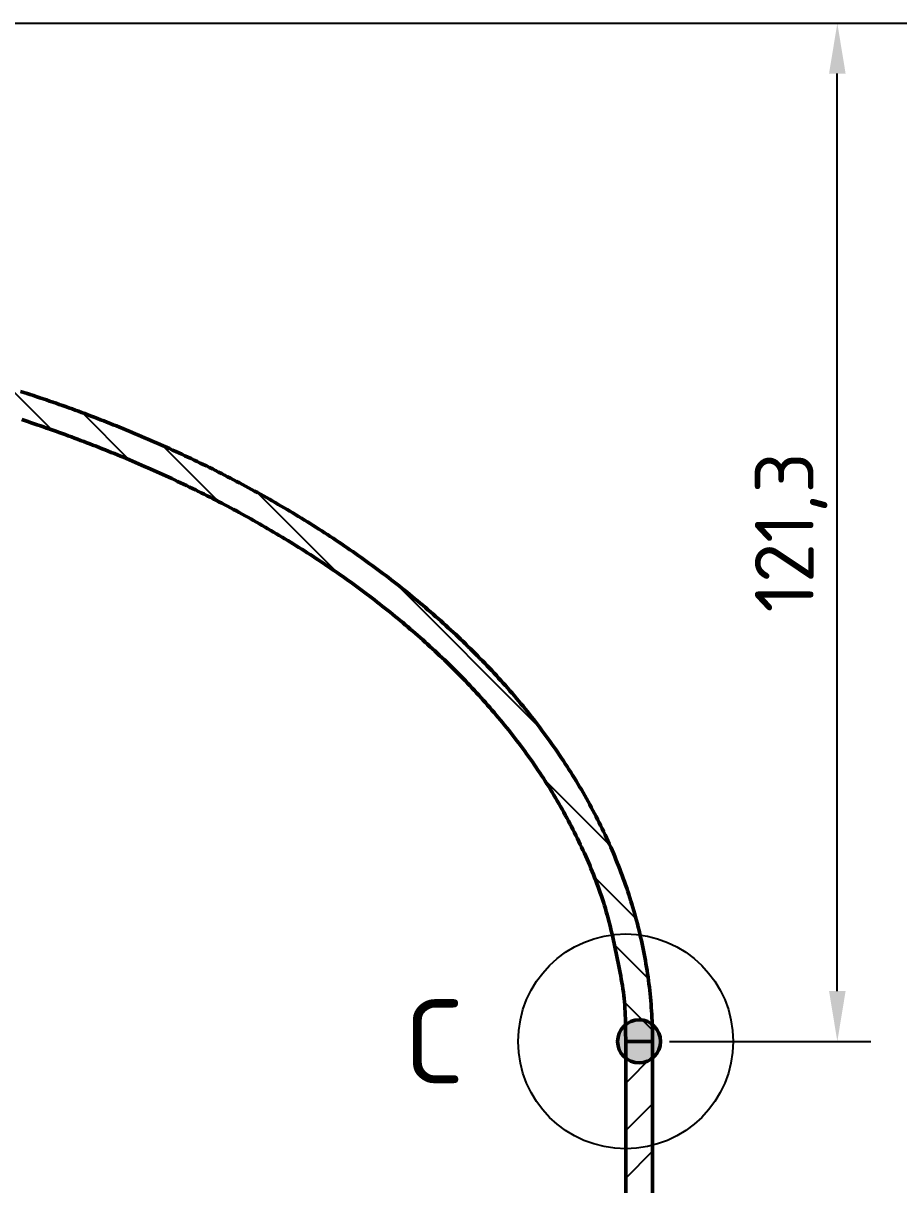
# Model space of a CAD drawing. Header units: millimetres. Extents: x 0 to 594, y 0 to 420.
# Drawn here: x 151.3 to 203.4, y 291.4 to 360.6 of the extents above; entities that cross this region are included whole.
import ezdxf
from ezdxf.enums import TextEntityAlignment as Align

# ---------------------------------------------------------------- set-up
doc = ezdxf.new("R2010")
doc.units = ezdxf.units.MM
for name, color, linetype, lineweight in [('01-VISIBLE', 7, 'CONTINUOUS', 50), ('04-COTA', 3, 'CONTINUOUS', 25), ('05-RAYADO', 8, 'CONTINUOUS', 25), ('06-TEXTO', 7, 'CONTINUOUS', 25), ('08-FINA', 5, 'CONTINUOUS', 25)]:
    doc.layers.add(name, color=color, linetype=linetype, lineweight=lineweight)
doc.styles.add('ISO3098', font='isocpeur.ttf')
doc.dimstyles.new('FLAMA-ISO', dxfattribs={"dimtxt": 3.5, "dimasz": 3, "dimexe": 2, "dimexo": 1, "dimgap": 1, "dimtad": 1, "dimdec": 1, "dimtxsty": 'ISO3098', "dimcen": 2.5, "dimclrd": 3, "dimclre": 3, "dimclrt": 3, "dimazin": 3, "dimtfac": 1, "dimtmove": 0, "dimatfit": 3, "dimlwd": 25, "dimlwe": 25})

msp = doc.modelspace()

# ---------------------------------------------------------------- hatches: boundary and pattern name
at = {"layer": '05-RAYADO'}
h = msp.add_hatch(dxfattribs=at)
h.set_pattern_fill('ANSI31', scale=0.62992, angle=90)
h.paths.add_polyline_path([(128.355, 343.075), (128.556, 343.059), (128.758, 343.043), (128.959, 343.026), (129.161, 343.01), (129.362, 342.994), (129.564, 342.977), (129.765, 342.961), (129.967, 342.944), (130.168, 342.928), (130.37, 342.911), (130.571, 342.894), (130.773, 342.877), (130.974, 342.86), (131.175, 342.843), (131.377, 342.826), (131.578, 342.808), (131.779, 342.791), (131.981, 342.773), (132.182, 342.755), (132.383, 342.736), (132.585, 342.717), (132.786, 342.698), (132.987, 342.678), (133.188, 342.657), (133.389, 342.635), (133.59, 342.61), (133.79, 342.582), (133.989, 342.546), (134.183, 342.491), (134.377, 342.433), (134.573, 342.387), (134.772, 342.348), (134.97, 342.311), (135.17, 342.276), (135.369, 342.242), (135.568, 342.208), (135.768, 342.175), (135.967, 342.143), (136.167, 342.11), (136.366, 342.078), (136.566, 342.046), (136.765, 342.014), (136.965, 341.982), (137.164, 341.95), (137.364, 341.918), (137.564, 341.886), (137.763, 341.854), (137.963, 341.822), (138.162, 341.789), (138.362, 341.757), (138.561, 341.724), (138.761, 341.691), (138.96, 341.658), (139.159, 341.624), (139.359, 341.591), (139.558, 341.557), (139.757, 341.522), (139.956, 341.487), (140.155, 341.452), (140.354, 341.416), (140.553, 341.38), (140.752, 341.343), (140.95, 341.306), (141.149, 341.268), (141.347, 341.229), (141.546, 341.19), (141.744, 341.15), (141.942, 341.109), (142.14, 341.068), (142.337, 341.026), (142.535, 340.984), (142.733, 340.941), (142.93, 340.897), (143.127, 340.852), (143.324, 340.807), (143.521, 340.761), (143.718, 340.715), (143.914, 340.668), (144.111, 340.62), (144.307, 340.572), (144.503, 340.523), (144.699, 340.473), (144.895, 340.423), (145.091, 340.373), (145.286, 340.322), (145.482, 340.27), (145.677, 340.219), (145.872, 340.166), (146.068, 340.114), (146.263, 340.061), (146.458, 340.008), (146.653, 339.955), (146.847, 339.901), (147.042, 339.847), (147.237, 339.793), (147.432, 339.738), (147.626, 339.684), (147.821, 339.628), (148.015, 339.573), (148.209, 339.517), (148.404, 339.461), (148.598, 339.405), (148.792, 339.349), (148.986, 339.292), (149.18, 339.234), (149.373, 339.177), (149.567, 339.119), (149.761, 339.06), (149.954, 339.001), (150.147, 338.942), (150.34, 338.883), (150.533, 338.823), (150.726, 338.763), (150.919, 338.702), (151.112, 338.641), (151.304, 338.579), (151.497, 338.517), (151.689, 338.455), (151.881, 338.392), (152.073, 338.328), (152.265, 338.264), (152.456, 338.2), (152.648, 338.135), (152.839, 338.069), (153.03, 338.004), (153.221, 337.937), (153.412, 337.87), (153.602, 337.803), (153.793, 337.735), (153.983, 337.667), (154.173, 337.598), (154.363, 337.529), (154.553, 337.459), (154.742, 337.389), (154.932, 337.318), (155.121, 337.247), (155.31, 337.175), (155.499, 337.103), (155.687, 337.031), (155.876, 336.957), (156.064, 336.884), (156.252, 336.81), (156.44, 336.736), (156.628, 336.661), (156.815, 336.585), (157.003, 336.509), (157.19, 336.433), (157.377, 336.356), (157.564, 336.279), (157.75, 336.202), (157.937, 336.124), (158.123, 336.045), (158.309, 335.966), (158.495, 335.887), (158.681, 335.807), (158.866, 335.727), (159.052, 335.646), (159.237, 335.565), (159.422, 335.483), (159.606, 335.401), (159.791, 335.318), (159.975, 335.235), (160.159, 335.151), (160.343, 335.067), (160.526, 334.983), (160.71, 334.898), (160.893, 334.812), (161.076, 334.726), (161.259, 334.64), (161.441, 334.553), (161.623, 334.466), (161.805, 334.378), (161.987, 334.289), (162.169, 334.2), (162.35, 334.111), (162.531, 334.021), (162.712, 333.931), (162.892, 333.84), (163.073, 333.748), (163.253, 333.656), (163.432, 333.564), (163.612, 333.471), (163.791, 333.378), (163.97, 333.284), (164.149, 333.189), (164.327, 333.094), (164.506, 332.999), (164.683, 332.903), (164.861, 332.806), (165.038, 332.709), (165.215, 332.612), (165.392, 332.514), (165.569, 332.415), (165.745, 332.316), (165.921, 332.217), (166.096, 332.117), (166.272, 332.016), (166.447, 331.915), (166.621, 331.813), (166.796, 331.711), (166.97, 331.608), (167.144, 331.505), (167.317, 331.401), (167.49, 331.297), (167.663, 331.192), (167.836, 331.087), (168.008, 330.981), (168.18, 330.874), (168.351, 330.767), (168.522, 330.66), (168.693, 330.552), (168.864, 330.443), (169.034, 330.334), (169.203, 330.224), (169.373, 330.114), (169.542, 330.003), (169.711, 329.892), (169.879, 329.78), (170.047, 329.668), (170.215, 329.555), (170.382, 329.441), (170.549, 329.327), (170.715, 329.213), (170.881, 329.097), (171.047, 328.982), (171.212, 328.865), (171.377, 328.748), (171.542, 328.631), (171.706, 328.513), (171.87, 328.394), (172.033, 328.275), (172.196, 328.156), (172.358, 328.035), (172.52, 327.914), (172.682, 327.793), (172.843, 327.671), (173.004, 327.548), (173.164, 327.425), (173.324, 327.301), (173.483, 327.177), (173.642, 327.052), (173.801, 326.927), (173.959, 326.801), (174.116, 326.674), (174.273, 326.547), (174.43, 326.419), (174.586, 326.291), (174.742, 326.162), (174.897, 326.032), (175.051, 325.902), (175.205, 325.771), (175.359, 325.64), (175.512, 325.508), (175.665, 325.375), (175.817, 325.242), (175.968, 325.108), (176.119, 324.974), (176.27, 324.839), (176.42, 324.703), (176.569, 324.567), (176.718, 324.43), (176.866, 324.293), (177.014, 324.155), (177.161, 324.016), (177.307, 323.877), (177.453, 323.737), (177.599, 323.597), (177.744, 323.456), (177.888, 323.314), (178.031, 323.172), (178.174, 323.029), (178.317, 322.885), (178.458, 322.741), (178.599, 322.596), (178.74, 322.451), (178.88, 322.305), (179.019, 322.158), (179.157, 322.011), (179.295, 321.863), (179.432, 321.715), (179.569, 321.566), (179.705, 321.416), (179.84, 321.266), (179.974, 321.115), (180.108, 320.963), (180.241, 320.811), (180.373, 320.658), (180.505, 320.505), (180.636, 320.351), (180.766, 320.196), (180.895, 320.041), (181.024, 319.885), (181.152, 319.728), (181.279, 319.571), (181.405, 319.413), (181.53, 319.255), (181.655, 319.096), (181.779, 318.936), (181.902, 318.776), (182.025, 318.615), (182.146, 318.453), (182.267, 318.291), (182.387, 318.128), (182.506, 317.965), (182.624, 317.801), (182.741, 317.636), (182.857, 317.471), (182.973, 317.305), (183.088, 317.139), (183.201, 316.971), (183.314, 316.804), (183.426, 316.635), (183.537, 316.467), (183.647, 316.297), (183.756, 316.127), (183.865, 315.956), (183.972, 315.785), (184.078, 315.613), (184.183, 315.44), (184.288, 315.267), (184.391, 315.094), (184.494, 314.919), (184.595, 314.744), (184.695, 314.569), (184.795, 314.393), (184.893, 314.216), (184.99, 314.039), (185.086, 313.861), (185.182, 313.683), (185.276, 313.504), (185.369, 313.325), (185.461, 313.145), (185.551, 312.964), (185.641, 312.783), (185.73, 312.601), (185.817, 312.419), (185.904, 312.236), (185.989, 312.053), (186.073, 311.869), (186.156, 311.685), (186.238, 311.5), (186.318, 311.315), (186.398, 311.129), (186.476, 310.942), (186.553, 310.756), (186.629, 310.568), (186.704, 310.38), (186.777, 310.192), (186.849, 310.003), (186.92, 309.814), (186.99, 309.624), (187.058, 309.434), (187.125, 309.243), (187.191, 309.052), (187.256, 308.861), (187.319, 308.669), (187.381, 308.476), (187.442, 308.284), (187.501, 308.09), (187.559, 307.897), (187.616, 307.703), (187.671, 307.508), (187.725, 307.314), (187.778, 307.118), (187.829, 306.923), (187.879, 306.727), (187.928, 306.531), (187.975, 306.334), (188.021, 306.137), (188.066, 305.94), (188.109, 305.743), (188.15, 305.545), (188.191, 305.347), (188.229, 305.149), (188.267, 304.95), (188.303, 304.751), (188.338, 304.552), (188.371, 304.352), (188.403, 304.153), (188.433, 303.953), (188.462, 303.753), (188.489, 303.553), (188.515, 303.352), (188.54, 303.152), (188.563, 302.951), (188.584, 302.75), (188.604, 302.549), (188.623, 302.347), (188.64, 302.146), (188.656, 301.944), (188.67, 301.743), (188.683, 301.541), (188.694, 301.339), (188.703, 301.137), (188.711, 300.935), (188.718, 300.733), (188.723, 300.531), (188.727, 300.329), (188.729, 300.127), (188.73, 299.925), (187.13, 299.925), (187.13, 300.121), (187.129, 300.317), (187.127, 300.513), (187.125, 300.709), (187.122, 300.905), (187.118, 301.1), (187.112, 301.296), (187.106, 301.492), (187.097, 301.688), (187.087, 301.883), (187.074, 302.079), (187.059, 302.274), (187.041, 302.469), (187.019, 302.664), (186.994, 302.858), (186.966, 303.052), (186.935, 303.246), (186.902, 303.439), (186.867, 303.632), (186.833, 303.824), (186.797, 304.017), (186.761, 304.21), (186.725, 304.402), (186.688, 304.595), (186.65, 304.787), (186.612, 304.979), (186.573, 305.171), (186.533, 305.363), (186.492, 305.555), (186.451, 305.746), (186.409, 305.937), (186.365, 306.128), (186.321, 306.319), (186.276, 306.51), (186.229, 306.7), (186.182, 306.89), (186.132, 307.08), (186.082, 307.269), (186.03, 307.458), (185.977, 307.647), (185.921, 307.835), (185.865, 308.022), (185.806, 308.209), (185.746, 308.396), (185.685, 308.582), (185.621, 308.767), (185.557, 308.952), (185.49, 309.136), (185.423, 309.32), (185.353, 309.503), (185.283, 309.686), (185.211, 309.868), (185.137, 310.05), (185.063, 310.231), (184.987, 310.412), (184.909, 310.592), (184.831, 310.771), (184.752, 310.95), (184.671, 311.129), (184.589, 311.307), (184.507, 311.485), (184.423, 311.662), (184.339, 311.839), (184.254, 312.015), (184.167, 312.191), (184.08, 312.366), (183.991, 312.541), (183.902, 312.715), (183.812, 312.889), (183.72, 313.063), (183.628, 313.235), (183.535, 313.408), (183.44, 313.579), (183.345, 313.751), (183.249, 313.921), (183.152, 314.091), (183.053, 314.261), (182.954, 314.43), (182.854, 314.598), (182.753, 314.766), (182.65, 314.933), (182.547, 315.099), (182.443, 315.265), (182.338, 315.431), (182.231, 315.595), (182.124, 315.759), (182.016, 315.923), (181.907, 316.086), (181.797, 316.248), (181.687, 316.409), (181.575, 316.57), (181.462, 316.731), (181.349, 316.89), (181.234, 317.049), (181.119, 317.208), (181.003, 317.366), (180.886, 317.523), (180.769, 317.68), (180.65, 317.836), (180.531, 317.991), (180.411, 318.146), (180.29, 318.3), (180.169, 318.454), (180.046, 318.607), (179.923, 318.759), (179.799, 318.911), (179.675, 319.062), (179.549, 319.213), (179.423, 319.363), (179.297, 319.512), (179.169, 319.661), (179.041, 319.809), (178.912, 319.957), (178.783, 320.104), (178.653, 320.25), (178.522, 320.396), (178.39, 320.541), (178.258, 320.686), (178.125, 320.83), (177.991, 320.973), (177.857, 321.116), (177.722, 321.258), (177.587, 321.4), (177.451, 321.541), (177.314, 321.681), (177.177, 321.821), (177.039, 321.96), (176.9, 322.098), (176.761, 322.236), (176.621, 322.373), (176.481, 322.51), (176.34, 322.646), (176.198, 322.782), (176.056, 322.917), (175.914, 323.051), (175.771, 323.185), (175.627, 323.318), (175.482, 323.45), (175.338, 323.582), (175.192, 323.713), (175.046, 323.844), (174.9, 323.974), (174.753, 324.104), (174.605, 324.233), (174.457, 324.361), (174.309, 324.489), (174.16, 324.616), (174.01, 324.743), (173.86, 324.869), (173.71, 324.994), (173.559, 325.119), (173.408, 325.244), (173.256, 325.367), (173.104, 325.491), (172.951, 325.613), (172.797, 325.735), (172.644, 325.857), (172.49, 325.978), (172.335, 326.098), (172.18, 326.218), (172.025, 326.337), (171.869, 326.456), (171.712, 326.574), (171.556, 326.692), (171.399, 326.809), (171.241, 326.925), (171.083, 327.041), (170.925, 327.156), (170.766, 327.271), (170.607, 327.385), (170.447, 327.499), (170.287, 327.612), (170.127, 327.725), (169.966, 327.837), (169.805, 327.948), (169.644, 328.059), (169.482, 328.17), (169.32, 328.28), (169.157, 328.389), (168.994, 328.498), (168.831, 328.606), (168.667, 328.714), (168.503, 328.821), (168.339, 328.928), (168.174, 329.034), (168.009, 329.14), (167.844, 329.245), (167.678, 329.349), (167.512, 329.453), (167.346, 329.557), (167.179, 329.66), (167.012, 329.762), (166.845, 329.864), (166.677, 329.966), (166.509, 330.067), (166.341, 330.167), (166.173, 330.267), (166.004, 330.366), (165.835, 330.465), (165.665, 330.564), (165.496, 330.662), (165.326, 330.759), (165.155, 330.856), (164.985, 330.952), (164.814, 331.048), (164.643, 331.144), (164.471, 331.239), (164.3, 331.333), (164.128, 331.427), (163.956, 331.52), (163.783, 331.613), (163.61, 331.706), (163.437, 331.797), (163.264, 331.889), (163.091, 331.98), (162.917, 332.07), (162.743, 332.16), (162.568, 332.25), (162.394, 332.339), (162.219, 332.427), (162.044, 332.515), (161.869, 332.603), (161.693, 332.69), (161.518, 332.777), (161.342, 332.863), (161.165, 332.948), (160.989, 333.034), (160.812, 333.118), (160.636, 333.203), (160.458, 333.286), (160.281, 333.37), (160.104, 333.453), (159.926, 333.535), (159.748, 333.617), (159.57, 333.698), (159.391, 333.779), (159.213, 333.86), (159.034, 333.94), (158.855, 334.02), (158.676, 334.099), (158.496, 334.177), (158.317, 334.256), (158.137, 334.334), (157.957, 334.411), (157.777, 334.488), (157.596, 334.564), (157.416, 334.64), (157.235, 334.716), (157.054, 334.791), (156.873, 334.865), (156.691, 334.94), (156.51, 335.013), (156.328, 335.087), (156.146, 335.16), (155.964, 335.232), (155.782, 335.304), (155.6, 335.376), (155.417, 335.447), (155.234, 335.517), (155.052, 335.588), (154.869, 335.658), (154.685, 335.727), (154.502, 335.796), (154.318, 335.864), (154.135, 335.932), (153.951, 336), (153.767, 336.067), (153.583, 336.134), (153.398, 336.2), (153.214, 336.266), (153.029, 336.332), (152.844, 336.397), (152.659, 336.462), (152.474, 336.526), (152.289, 336.59), (152.104, 336.653), (151.918, 336.716), (151.732, 336.779), (151.547, 336.841), (151.361, 336.902), (151.175, 336.964), (150.988, 337.025), (150.802, 337.085), (150.616, 337.145), (150.429, 337.205), (150.242, 337.264), (150.055, 337.323), (149.868, 337.381), (149.681, 337.439), (149.494, 337.497), (149.307, 337.554), (149.119, 337.611), (148.931, 337.667), (148.744, 337.723), (148.556, 337.779), (148.368, 337.834), (148.18, 337.888), (147.991, 337.943), (147.803, 337.997), (147.615, 338.05), (147.426, 338.103), (147.237, 338.156), (147.049, 338.208), (146.86, 338.26), (146.671, 338.312), (146.481, 338.363), (146.292, 338.414), (146.103, 338.464), (145.913, 338.514), (145.724, 338.564), (145.534, 338.613), (145.344, 338.661), (145.155, 338.71), (144.965, 338.758), (144.775, 338.805), (144.584, 338.853), (144.394, 338.899), (144.204, 338.946), (144.013, 338.992), (143.823, 339.037), (143.632, 339.083), (143.442, 339.128), (143.251, 339.172), (143.06, 339.216), (142.869, 339.26), (142.678, 339.303), (142.487, 339.346), (142.295, 339.389), (142.104, 339.431), (141.913, 339.472), (141.721, 339.514), (141.53, 339.555), (141.338, 339.595), (141.146, 339.636), (140.954, 339.676), (140.762, 339.715), (140.57, 339.754), (140.378, 339.793), (140.186, 339.831), (139.994, 339.869), (139.802, 339.907), (139.609, 339.944), (139.417, 339.981), (139.225, 340.017), (139.032, 340.053), (138.839, 340.089), (138.647, 340.124), (138.454, 340.159), (138.261, 340.194), (138.068, 340.228), (137.875, 340.262), (137.682, 340.296), (137.489, 340.329), (137.296, 340.361), (137.103, 340.394), (136.909, 340.426), (136.716, 340.457), (136.523, 340.489), (136.329, 340.52), (136.136, 340.55), (135.942, 340.58), (135.748, 340.61), (135.555, 340.639), (135.361, 340.668), (135.167, 340.697), (134.973, 340.725), (134.779, 340.753), (134.585, 340.781), (134.391, 340.808), (134.197, 340.835), (134.003, 340.861), (133.809, 340.887), (133.615, 340.913), (133.42, 340.939), (133.226, 340.964), (133.032, 340.988), (132.837, 341.013), (132.643, 341.037), (132.448, 341.06), (132.254, 341.083), (132.059, 341.106), (131.865, 341.129), (131.67, 341.151), (131.475, 341.172), (131.281, 341.194), (131.086, 341.215), (130.891, 341.236), (130.696, 341.256), (130.501, 341.276), (130.306, 341.295), (130.111, 341.315), (129.916, 341.334), (129.721, 341.352), (129.526, 341.37), (129.331, 341.388), (129.136, 341.405), (128.941, 341.423), (128.745, 341.439), (128.55, 341.456), (128.355, 341.472)])
h = msp.add_hatch(color=7, dxfattribs=at)
h.dxf.hatch_style = 1
h.paths.add_polyline_path([(189.21, 299.925), (189.206, 299.825), (189.194, 299.725), (189.175, 299.626), (189.147, 299.529), (189.113, 299.435), (189.07, 299.344), (189.021, 299.256), (188.966, 299.173), (188.903, 299.094), (188.835, 299.02), (188.761, 298.952), (188.682, 298.889), (188.599, 298.834), (188.511, 298.784), (188.42, 298.742), (188.326, 298.708), (188.229, 298.68), (188.13, 298.661), (188.03, 298.649), (187.93, 298.645), (187.83, 298.649), (187.73, 298.661), (187.631, 298.68), (187.534, 298.708), (187.44, 298.742), (187.349, 298.784), (187.261, 298.834), (187.178, 298.889), (187.099, 298.952), (187.025, 299.02), (186.957, 299.094), (186.894, 299.173), (186.839, 299.256), (186.79, 299.344), (186.747, 299.435), (186.713, 299.529), (186.685, 299.626), (186.666, 299.725), (186.654, 299.825), (186.65, 299.925), (186.654, 300.025), (186.666, 300.125), (186.685, 300.224), (186.713, 300.32), (186.747, 300.415), (186.79, 300.506), (186.839, 300.594), (186.894, 300.677), (186.957, 300.756), (187.025, 300.83), (187.099, 300.898), (187.178, 300.96), (187.261, 301.016), (187.349, 301.065), (187.44, 301.108), (187.534, 301.142), (187.631, 301.17), (187.73, 301.189), (187.83, 301.201), (187.93, 301.205), (188.03, 301.201), (188.13, 301.189), (188.229, 301.17), (188.326, 301.142), (188.42, 301.108), (188.511, 301.065), (188.599, 301.016), (188.682, 300.96), (188.761, 300.898), (188.835, 300.83), (188.903, 300.756), (188.966, 300.677), (189.021, 300.594), (189.07, 300.506), (189.113, 300.415), (189.147, 300.32), (189.175, 300.224), (189.194, 300.125), (189.206, 300.025)])
h = msp.add_hatch(dxfattribs=at)
h.set_pattern_fill('ANSI31', scale=0.62992)
h.paths.add_polyline_path([(187.13, 299.925), (188.73, 299.925), (188.73, 96.925), (187.13, 96.925)])

# ---------------------------------------------------------------- linework, layer by layer
at = {"layer": '01-VISIBLE'}
for p, q in [((188.73, 299.925), (187.13, 299.925)), ((187.13, 96.925), (187.13, 299.925)), ((187.13, 299.925), (188.73, 299.925)), ((188.73, 96.925), (188.73, 299.925))]:
    msp.add_line(p, q, dxfattribs=at)
for points in [[(188.73, 299.925), (188.729, 300.127), (188.727, 300.329), (188.723, 300.531), (188.718, 300.733), (188.711, 300.935), (188.703, 301.137), (188.694, 301.339), (188.683, 301.541), (188.67, 301.743), (188.656, 301.944), (188.64, 302.146), (188.623, 302.347), (188.604, 302.549), (188.584, 302.75), (188.563, 302.951), (188.54, 303.152), (188.515, 303.352), (188.489, 303.553), (188.462, 303.753), (188.433, 303.953), (188.403, 304.153), (188.371, 304.352), (188.338, 304.552), (188.303, 304.751), (188.267, 304.95), (188.229, 305.149), (188.191, 305.347), (188.15, 305.545), (188.109, 305.743), (188.066, 305.94), (188.021, 306.137), (187.975, 306.334), (187.928, 306.531), (187.879, 306.727), (187.829, 306.923), (187.778, 307.118), (187.725, 307.314), (187.671, 307.508), (187.616, 307.703), (187.559, 307.897), (187.501, 308.09), (187.442, 308.284), (187.381, 308.476), (187.319, 308.669), (187.256, 308.861), (187.191, 309.052), (187.125, 309.243), (187.058, 309.434), (186.99, 309.624), (186.92, 309.814), (186.849, 310.003), (186.777, 310.192), (186.704, 310.38), (186.629, 310.568), (186.553, 310.756), (186.476, 310.942), (186.398, 311.129), (186.318, 311.315), (186.238, 311.5), (186.156, 311.685), (186.073, 311.869), (185.989, 312.053), (185.904, 312.236), (185.817, 312.419), (185.73, 312.601), (185.641, 312.783), (185.551, 312.964), (185.461, 313.145), (185.369, 313.325), (185.276, 313.504), (185.182, 313.683), (185.086, 313.861), (184.99, 314.039), (184.893, 314.216), (184.795, 314.393), (184.695, 314.569), (184.595, 314.744), (184.494, 314.919), (184.391, 315.094), (184.288, 315.267), (184.183, 315.44), (184.078, 315.613), (183.972, 315.785), (183.865, 315.956), (183.756, 316.127), (183.647, 316.297), (183.537, 316.467), (183.426, 316.635), (183.314, 316.804), (183.201, 316.971), (183.088, 317.139), (182.973, 317.305), (182.857, 317.471), (182.741, 317.636), (182.624, 317.801), (182.506, 317.965), (182.387, 318.128), (182.267, 318.291), (182.146, 318.453), (182.025, 318.615), (181.902, 318.776), (181.779, 318.936), (181.655, 319.096), (181.53, 319.255), (181.405, 319.413), (181.279, 319.571), (181.152, 319.728), (181.024, 319.885), (180.895, 320.041), (180.766, 320.196), (180.636, 320.351), (180.505, 320.505), (180.373, 320.658), (180.241, 320.811), (180.108, 320.963), (179.974, 321.115), (179.84, 321.266), (179.705, 321.416), (179.569, 321.566), (179.432, 321.715), (179.295, 321.863), (179.157, 322.011), (179.019, 322.158), (178.88, 322.305), (178.74, 322.451), (178.599, 322.596), (178.458, 322.741), (178.317, 322.885), (178.174, 323.029), (178.031, 323.172), (177.888, 323.314), (177.744, 323.456), (177.599, 323.597), (177.453, 323.737), (177.307, 323.877), (177.161, 324.016), (177.014, 324.155), (176.866, 324.293), (176.718, 324.43), (176.569, 324.567), (176.42, 324.703), (176.27, 324.839), (176.119, 324.974), (175.968, 325.108), (175.817, 325.242), (175.665, 325.375), (175.512, 325.508), (175.359, 325.64), (175.205, 325.771), (175.051, 325.902), (174.897, 326.032), (174.742, 326.162), (174.586, 326.291), (174.43, 326.419), (174.273, 326.547), (174.116, 326.674), (173.959, 326.801), (173.801, 326.927), (173.642, 327.052), (173.483, 327.177), (173.324, 327.301), (173.164, 327.425), (173.004, 327.548), (172.843, 327.671), (172.682, 327.793), (172.52, 327.914), (172.358, 328.035), (172.196, 328.156), (172.033, 328.275), (171.87, 328.394), (171.706, 328.513), (171.542, 328.631), (171.377, 328.748), (171.212, 328.865), (171.047, 328.982), (170.881, 329.097), (170.715, 329.213), (170.549, 329.327), (170.382, 329.441), (170.215, 329.555), (170.047, 329.668), (169.879, 329.78), (169.711, 329.892), (169.542, 330.003), (169.373, 330.114), (169.203, 330.224), (169.034, 330.334), (168.864, 330.443), (168.693, 330.552), (168.522, 330.66), (168.351, 330.767), (168.18, 330.874), (168.008, 330.981), (167.836, 331.087), (167.663, 331.192), (167.49, 331.297), (167.317, 331.401), (167.144, 331.505), (166.97, 331.608), (166.796, 331.711), (166.621, 331.813), (166.447, 331.915), (166.272, 332.016), (166.096, 332.117), (165.921, 332.217), (165.745, 332.316), (165.569, 332.415), (165.392, 332.514), (165.215, 332.612), (165.038, 332.709), (164.861, 332.806), (164.683, 332.903), (164.506, 332.999), (164.327, 333.094), (164.149, 333.189), (163.97, 333.284), (163.791, 333.378), (163.612, 333.471), (163.432, 333.564), (163.253, 333.656), (163.073, 333.748), (162.892, 333.84), (162.712, 333.931), (162.531, 334.021), (162.35, 334.111), (162.169, 334.2), (161.987, 334.289), (161.805, 334.378), (161.623, 334.466), (161.441, 334.553), (161.259, 334.64), (161.076, 334.726), (160.893, 334.812), (160.71, 334.898), (160.526, 334.983), (160.343, 335.067), (160.159, 335.151), (159.975, 335.235), (159.791, 335.318), (159.606, 335.401), (159.422, 335.483), (159.237, 335.565), (159.052, 335.646), (158.866, 335.727), (158.681, 335.807), (158.495, 335.887), (158.309, 335.966), (158.123, 336.045), (157.937, 336.124), (157.75, 336.202), (157.564, 336.279), (157.377, 336.356), (157.19, 336.433), (157.003, 336.509), (156.815, 336.585), (156.628, 336.661), (156.44, 336.736), (156.252, 336.81), (156.064, 336.884), (155.876, 336.957), (155.687, 337.031), (155.499, 337.103), (155.31, 337.175), (155.121, 337.247), (154.932, 337.318), (154.742, 337.389), (154.553, 337.459), (154.363, 337.529), (154.173, 337.598), (153.983, 337.667), (153.793, 337.735), (153.602, 337.803), (153.412, 337.87), (153.221, 337.937), (153.03, 338.004), (152.839, 338.069), (152.648, 338.135), (152.456, 338.2), (152.265, 338.264), (152.073, 338.328), (151.881, 338.392), (151.689, 338.455), (151.497, 338.517), (151.304, 338.579), (151.112, 338.641)], [(151.175, 336.964), (151.361, 336.902), (151.547, 336.841), (151.732, 336.779), (151.918, 336.716), (152.104, 336.653), (152.289, 336.59), (152.474, 336.526), (152.659, 336.462), (152.844, 336.397), (153.029, 336.332), (153.214, 336.266), (153.398, 336.2), (153.583, 336.134), (153.767, 336.067), (153.951, 336), (154.135, 335.932), (154.318, 335.864), (154.502, 335.796), (154.685, 335.727), (154.869, 335.658), (155.052, 335.588), (155.234, 335.517), (155.417, 335.447), (155.6, 335.376), (155.782, 335.304), (155.964, 335.232), (156.146, 335.16), (156.328, 335.087), (156.51, 335.013), (156.691, 334.94), (156.873, 334.865), (157.054, 334.791), (157.235, 334.716), (157.416, 334.64), (157.596, 334.564), (157.777, 334.488), (157.957, 334.411), (158.137, 334.334), (158.317, 334.256), (158.496, 334.177), (158.676, 334.099), (158.855, 334.02), (159.034, 333.94), (159.213, 333.86), (159.391, 333.779), (159.57, 333.698), (159.748, 333.617), (159.926, 333.535), (160.104, 333.453), (160.281, 333.37), (160.458, 333.286), (160.636, 333.203), (160.812, 333.118), (160.989, 333.034), (161.165, 332.948), (161.342, 332.863), (161.518, 332.777), (161.693, 332.69), (161.869, 332.603), (162.044, 332.515), (162.219, 332.427), (162.394, 332.339), (162.568, 332.25), (162.743, 332.16), (162.917, 332.07), (163.091, 331.98), (163.264, 331.889), (163.437, 331.797), (163.61, 331.706), (163.783, 331.613), (163.956, 331.52), (164.128, 331.427), (164.3, 331.333), (164.471, 331.239), (164.643, 331.144), (164.814, 331.048), (164.985, 330.952), (165.155, 330.856), (165.326, 330.759), (165.496, 330.662), (165.665, 330.564), (165.835, 330.465), (166.004, 330.366), (166.173, 330.267), (166.341, 330.167), (166.509, 330.067), (166.677, 329.966), (166.845, 329.864), (167.012, 329.762), (167.179, 329.66), (167.346, 329.557), (167.512, 329.453), (167.678, 329.349), (167.844, 329.245), (168.009, 329.14), (168.174, 329.034), (168.339, 328.928), (168.503, 328.821), (168.667, 328.714), (168.831, 328.606), (168.994, 328.498), (169.157, 328.389), (169.32, 328.28), (169.482, 328.17), (169.644, 328.059), (169.805, 327.948), (169.966, 327.837), (170.127, 327.725), (170.287, 327.612), (170.447, 327.499), (170.607, 327.385), (170.766, 327.271), (170.925, 327.156), (171.083, 327.041), (171.241, 326.925), (171.399, 326.809), (171.556, 326.692), (171.712, 326.574), (171.869, 326.456), (172.025, 326.337), (172.18, 326.218), (172.335, 326.098), (172.49, 325.978), (172.644, 325.857), (172.797, 325.735), (172.951, 325.613), (173.104, 325.491), (173.256, 325.367), (173.408, 325.244), (173.559, 325.119), (173.71, 324.994), (173.86, 324.869), (174.01, 324.743), (174.16, 324.616), (174.309, 324.489), (174.457, 324.361), (174.605, 324.233), (174.753, 324.104), (174.9, 323.974), (175.046, 323.844), (175.192, 323.713), (175.338, 323.582), (175.482, 323.45), (175.627, 323.318), (175.771, 323.185), (175.914, 323.051), (176.056, 322.917), (176.198, 322.782), (176.34, 322.646), (176.481, 322.51), (176.621, 322.373), (176.761, 322.236), (176.9, 322.098), (177.039, 321.96), (177.177, 321.821), (177.314, 321.681), (177.451, 321.541), (177.587, 321.4), (177.722, 321.258), (177.857, 321.116), (177.991, 320.973), (178.125, 320.83), (178.258, 320.686), (178.39, 320.541), (178.522, 320.396), (178.653, 320.25), (178.783, 320.104), (178.912, 319.957), (179.041, 319.809), (179.169, 319.661), (179.297, 319.512), (179.423, 319.363), (179.549, 319.213), (179.675, 319.062), (179.799, 318.911), (179.923, 318.759), (180.046, 318.607), (180.169, 318.454), (180.29, 318.3), (180.411, 318.146), (180.531, 317.991), (180.65, 317.836), (180.769, 317.68), (180.886, 317.523), (181.003, 317.366), (181.119, 317.208), (181.234, 317.049), (181.349, 316.89), (181.462, 316.731), (181.575, 316.57), (181.687, 316.409), (181.797, 316.248), (181.907, 316.086), (182.016, 315.923), (182.124, 315.759), (182.231, 315.595), (182.338, 315.431), (182.443, 315.265), (182.547, 315.099), (182.65, 314.933), (182.753, 314.766), (182.854, 314.598), (182.954, 314.43), (183.053, 314.261), (183.152, 314.091), (183.249, 313.921), (183.345, 313.751), (183.44, 313.579), (183.535, 313.408), (183.628, 313.235), (183.72, 313.063), (183.812, 312.889), (183.902, 312.715), (183.991, 312.541), (184.08, 312.366), (184.167, 312.191), (184.254, 312.015), (184.339, 311.839), (184.423, 311.662), (184.507, 311.485), (184.589, 311.307), (184.671, 311.129), (184.752, 310.95), (184.831, 310.771), (184.909, 310.592), (184.987, 310.412), (185.063, 310.231), (185.137, 310.05), (185.211, 309.868), (185.283, 309.686), (185.353, 309.503), (185.423, 309.32), (185.49, 309.136), (185.557, 308.952), (185.621, 308.767), (185.685, 308.582), (185.746, 308.396), (185.806, 308.209), (185.865, 308.022), (185.921, 307.835), (185.977, 307.647), (186.03, 307.458), (186.082, 307.269), (186.132, 307.08), (186.182, 306.89), (186.229, 306.7), (186.276, 306.51), (186.321, 306.319), (186.365, 306.128), (186.409, 305.937), (186.451, 305.746), (186.492, 305.555), (186.533, 305.363), (186.573, 305.171), (186.612, 304.979), (186.65, 304.787), (186.688, 304.595), (186.725, 304.402), (186.761, 304.21), (186.797, 304.017), (186.833, 303.824), (186.867, 303.632), (186.902, 303.439), (186.935, 303.246), (186.966, 303.052), (186.994, 302.858), (187.019, 302.664), (187.041, 302.469), (187.059, 302.274), (187.074, 302.079), (187.087, 301.883), (187.097, 301.688), (187.106, 301.492), (187.112, 301.296), (187.118, 301.1), (187.122, 300.905), (187.125, 300.709), (187.127, 300.513), (187.129, 300.317), (187.13, 300.121), (187.13, 299.925)]]:
    msp.add_lwpolyline(points, dxfattribs=at)
for start, end in [(90, -90), (0, 90), (-90, 0)]:
    msp.add_arc((187.93, 299.925), 1.28, start, end, dxfattribs=at)
at = {"layer": '08-FINA'}
msp.add_circle((187.13, 299.925), 6.4, dxfattribs=at)

# ---------------------------------------------------------------- texts
at = {"layer": '06-TEXTO', "style": 'ISO3098'}
msp.add_text('C', height=5, dxfattribs=at).set_placement((175.73, 299.925), align=Align.MIDDLE_CENTER)

# ---------------------------------------------------------------- dimensions: what is measured, and where the dimension line sits
at = {"layer": '04-COTA'}
for base, p1 in [((210.73, 53.425), (188.73, 53.425)), ((199.73, 299.925), (188.73, 299.925))]:
    msp.add_linear_dim(base=base, p1=p1, p2=(128.855, 360.575), angle=90, dimstyle='FLAMA-ISO', override={"dimlfac": 2}, dxfattribs=at).render()

doc.saveas('drawing.dxf')
